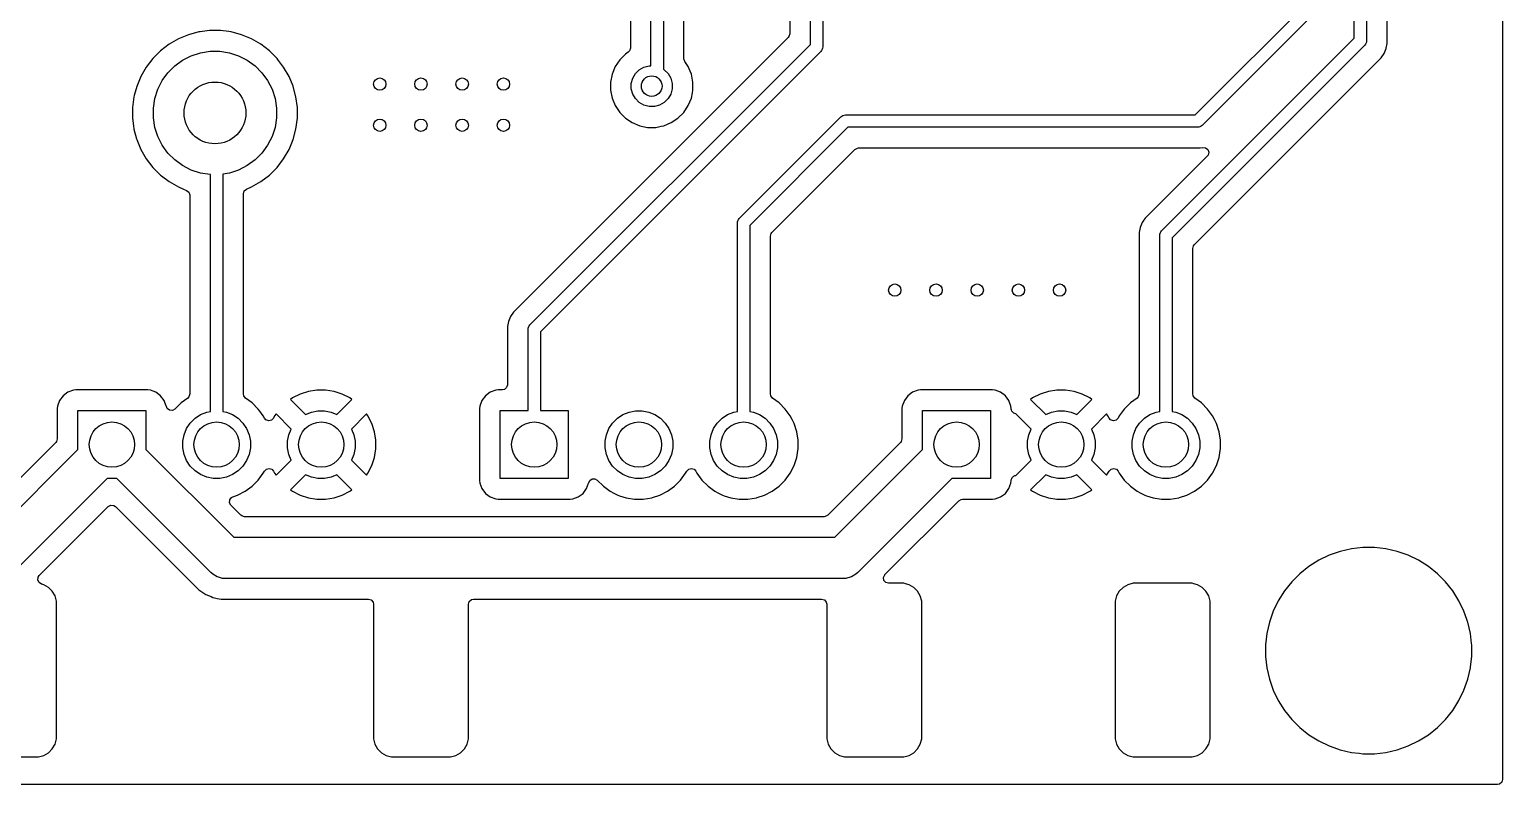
# Model space of a CAD drawing. Extents: x 103 to 241, y -131 to -73.
# Drawn here: x 205.5 to 241.25, y -131.5 to -113.17 of the extents above; entities that cross this region are included whole.
import ezdxf

# ---------------------------------------------------------------- set-up
doc = ezdxf.new("R2010")
doc.units = 0
doc.layers.add('BLACK', color=7, linetype='CONTINUOUS')

msp = doc.modelspace()

# ---------------------------------------------------------------- linework, layer by layer
at = {"layer": 'BLACK', "linetype": 'CONTINUOUS'}
for p, q in [((241.2495, -73.1245), (241.2495, -131.3755)), ((237.65, -113.387868), (237.65, -87.112132)), ((237.95, -87.05), (237.95, -113.45)), ((238.4505, -113.514069), (238.4505, -86.985931)), ((223.9495, -108.235928), (223.9495, -113.279191)), ((224.45, -113.537868), (224.45, -108.3)), ((224.75, -108.362132), (224.75, -113.6)), ((220.5825, -114.054278), (220.5825, -112.064408)), ((220.8825, -112.064408), (220.8825, -114.14069)), ((221.383, -113.883375), (221.383, -112.48057)), ((233.787868, -115.25), (236.6, -112.437868)), ((236.856066, -112.606066), (233.956066, -115.506066)), ((220.082, -112.6745), (220.082, -113.626545)), ((209.355571, -113.301605), (209.113309, -113.401953)), ((209.355581, -113.301602), (209.355571, -113.301605)), ((209.608884, -113.23373), (209.355581, -113.301602)), ((209.637772, -113.229926), (209.608884, -113.23373)), ((209.868872, -113.1995), (209.637772, -113.229926)), ((209.86888, -113.1995), (209.868872, -113.1995)), ((210.13112, -113.1995), (209.86888, -113.1995)), ((210.131127, -113.1995), (210.13112, -113.1995)), ((210.333339, -113.226123), (210.131127, -113.1995)), ((210.391116, -113.23373), (210.333339, -113.226123)), ((210.644419, -113.301602), (210.391116, -113.23373)), ((210.644421, -113.301603), (210.644419, -113.301602)), ((210.644428, -113.301605), (210.644421, -113.301603)), ((210.88669, -113.401953), (210.644428, -113.301605)), ((223.9495, -113.279191), (223.929815, -113.34623)), ((208.886196, -113.533075), (208.678148, -113.692718)), ((209.113299, -113.401958), (208.886196, -113.533075)), ((209.113309, -113.401953), (209.113299, -113.401958)), ((210.8867, -113.401958), (210.88669, -113.401953)), ((211.113803, -113.533075), (210.8867, -113.401958)), ((211.321851, -113.692718), (211.113803, -113.533075)), ((223.913181, -113.366872), (217.244727, -120.035325)), ((217.643934, -120.343934), (224.45, -113.537868)), ((220.082, -113.626545), (220.062315, -113.693584)), ((223.929815, -113.34623), (223.913181, -113.366872)), ((224.724721, -113.683335), (224.706066, -113.706066)), ((224.73784, -113.651661), (224.724721, -113.683335)), ((224.747118, -113.629264), (224.73784, -113.651661)), ((224.75, -113.6), (224.747118, -113.629264)), ((232.973934, -118.063934), (237.65, -113.387868)), ((237.906066, -113.556066), (233.23, -118.232132)), ((237.924721, -113.533335), (237.906066, -113.556066)), ((237.947118, -113.479263), (237.924721, -113.533335)), ((237.95, -113.45), (237.947118, -113.479263)), ((238.376465, -113.758127), (238.425501, -113.639744)), ((238.425501, -113.639744), (238.425502, -113.639739)), ((238.425502, -113.639739), (238.428334, -113.625502)), ((238.428334, -113.625501), (238.4505, -113.514069)), ((238.428334, -113.625502), (238.428334, -113.625501)), ((208.492718, -113.878148), (208.333075, -114.086196)), ((208.678148, -113.692718), (208.492718, -113.878148)), ((209.025828, -114.059391), (209.216252, -113.92104)), ((209.216252, -113.92104), (209.425975, -113.814181)), ((209.425975, -113.814181), (209.649832, -113.741445)), ((209.649832, -113.741445), (209.882311, -113.704624)), ((209.882311, -113.704624), (210.117689, -113.704624)), ((210.117689, -113.704624), (210.350168, -113.741445)), ((210.350168, -113.741445), (210.574025, -113.814181)), ((210.574025, -113.814181), (210.783748, -113.92104)), ((210.783748, -113.92104), (210.974172, -114.059391)), ((211.32186, -113.692726), (211.321851, -113.692718)), ((211.507274, -113.87814), (211.32186, -113.692726)), ((211.507281, -113.878148), (211.507274, -113.87814)), ((211.507282, -113.878149), (211.507281, -113.878148)), ((211.544424, -113.926554), (211.507282, -113.878149)), ((211.666924, -114.086196), (211.544424, -113.926554)), ((224.706066, -113.706066), (217.9, -120.512132)), ((219.82286, -113.912218), (219.713371, -114.076079)), ((219.822863, -113.912214), (219.82286, -113.912218)), ((219.962214, -113.772863), (219.822863, -113.912214)), ((219.962218, -113.77286), (219.962214, -113.772863)), ((220.026891, -113.729647), (219.962218, -113.77286)), ((220.062315, -113.693584), (220.026891, -113.729647)), ((221.38302, -113.885588), (221.383, -113.883375)), ((221.403897, -113.952264), (221.38302, -113.885588)), ((221.486632, -114.076086), (221.403897, -113.952264)), ((233.766819, -118.403127), (238.305273, -113.864673)), ((238.305273, -113.864673), (238.305277, -113.864669)), ((238.305277, -113.864669), (238.376465, -113.758127)), ((208.201953, -114.313309), (208.101605, -114.555571)), ((208.201958, -114.313299), (208.201953, -114.313309)), ((208.333075, -114.086196), (208.201958, -114.313299)), ((208.72104, -114.416252), (208.859391, -114.225828)), ((208.859391, -114.225828), (209.025828, -114.059391)), ((210.974172, -114.059391), (211.140609, -114.225828)), ((211.140609, -114.225828), (211.27896, -114.416252)), ((211.798041, -114.313299), (211.666924, -114.086196)), ((211.798046, -114.313309), (211.798041, -114.313299)), ((211.896915, -114.552), (211.798046, -114.313309)), ((219.637947, -114.25817), (219.5995, -114.451456)), ((219.63795, -114.25816), (219.637947, -114.25817)), ((219.713364, -114.076092), (219.63795, -114.25816)), ((219.713371, -114.076079), (219.713364, -114.076092)), ((220.104278, -114.484737), (220.13806, -114.358658)), ((220.13806, -114.358658), (220.203323, -114.245619)), ((220.203323, -114.245619), (220.295619, -114.153323)), ((220.295619, -114.153323), (220.408658, -114.08806)), ((220.408658, -114.08806), (220.534737, -114.054278)), ((220.534737, -114.054278), (220.5825, -114.054278)), ((220.8825, -114.14069), (220.904381, -114.153323)), ((220.904381, -114.153323), (220.996677, -114.245619)), ((220.996677, -114.245619), (221.06194, -114.358658)), ((221.06194, -114.358658), (221.095722, -114.484737)), ((221.486634, -114.076092), (221.486632, -114.076086)), ((221.486635, -114.076093), (221.486634, -114.076092)), ((221.533355, -114.188886), (221.486635, -114.076093)), ((221.562051, -114.258165), (221.533355, -114.188886)), ((221.562051, -114.258169), (221.562051, -114.258165)), ((221.562052, -114.25817), (221.562051, -114.258169)), ((221.6005, -114.451456), (221.562052, -114.25817)), ((208.101602, -114.555581), (208.041601, -114.779511)), ((208.101605, -114.555571), (208.101602, -114.555581)), ((208.541445, -114.849832), (208.614181, -114.625975)), ((208.614181, -114.625975), (208.72104, -114.416252)), ((211.27896, -114.416252), (211.385819, -114.625975)), ((211.385819, -114.625975), (211.458555, -114.849832)), ((211.898398, -114.555581), (211.896915, -114.552)), ((211.96627, -114.808884), (211.898398, -114.555581)), ((219.5995, -114.648543), (219.599499, -114.648543)), ((219.599499, -114.648543), (219.637947, -114.841829)), ((219.5995, -114.451456), (219.5995, -114.451459)), ((219.5995, -114.451459), (219.5995, -114.648541)), ((219.5995, -114.648541), (219.5995, -114.648543)), ((220.104278, -114.615263), (220.104278, -114.484737)), ((220.13806, -114.741342), (220.104278, -114.615263)), ((220.203323, -114.854381), (220.13806, -114.741342)), ((221.06194, -114.741342), (220.996677, -114.854381)), ((221.095722, -114.615263), (221.06194, -114.741342)), ((221.095722, -114.484737), (221.095722, -114.615263)), ((221.562051, -114.841835), (221.588053, -114.711116)), ((221.588053, -114.711116), (221.6005, -114.648543)), ((221.6005, -114.648543), (221.6005, -114.451456)), ((208.03373, -114.808885), (207.9995, -115.068872)), ((207.9995, -115.068872), (207.9995, -115.331127)), ((208.041601, -114.779511), (208.03373, -114.808885)), ((208.504624, -115.082311), (208.541445, -114.849832)), ((208.504624, -115.317689), (208.504624, -115.082311)), ((211.458555, -114.849832), (211.495376, -115.082311)), ((211.495376, -115.082311), (211.495376, -115.317689)), ((212.0005, -115.06888), (211.96627, -114.808884)), ((212.0005, -115.33112), (212.0005, -115.06888)), ((219.637947, -114.841829), (219.63795, -114.841839)), ((219.63795, -114.841839), (219.713364, -115.023907)), ((219.713364, -115.023907), (219.713371, -115.02392)), ((219.713371, -115.02392), (219.82286, -115.187781)), ((220.295619, -114.946677), (220.203323, -114.854381)), ((220.408658, -115.01194), (220.295619, -114.946677)), ((220.534737, -115.045722), (220.408658, -115.01194)), ((220.665263, -115.045722), (220.534737, -115.045722)), ((220.791342, -115.01194), (220.665263, -115.045722)), ((220.904381, -114.946677), (220.791342, -115.01194)), ((220.996677, -114.854381), (220.904381, -114.946677)), ((221.377139, -115.187782), (221.486632, -115.023914)), ((221.486632, -115.023914), (221.562051, -114.841835)), ((207.9995, -115.331127), (208.02332, -115.512049)), ((208.541445, -115.550168), (208.504624, -115.317689)), ((211.495376, -115.317689), (211.458555, -115.550168)), ((211.96627, -115.591116), (212.0005, -115.33112)), ((219.82286, -115.187781), (219.822863, -115.187785)), ((219.822863, -115.187785), (219.962214, -115.327136)), ((219.962214, -115.327136), (219.962218, -115.327139)), ((219.962218, -115.327139), (220.126079, -115.436628)), ((220.126079, -115.436628), (220.126092, -115.436635)), ((220.126092, -115.436635), (220.30816, -115.512049)), ((220.891835, -115.512051), (221.073914, -115.436632)), ((221.073914, -115.436632), (221.237782, -115.327139)), ((221.237782, -115.327139), (221.377139, -115.187782)), ((222.723934, -117.763934), (225.193934, -115.293934)), ((225.193934, -115.293934), (225.216664, -115.275279)), ((225.216664, -115.275279), (225.239061, -115.266002)), ((225.239061, -115.266002), (225.270736, -115.252882)), ((225.270736, -115.252882), (225.3, -115.25)), ((225.3, -115.25), (233.787868, -115.25)), ((208.02332, -115.512049), (208.03373, -115.591116)), ((208.03373, -115.591116), (208.097008, -115.827274)), ((208.097008, -115.827274), (208.101602, -115.844418)), ((208.614181, -115.774025), (208.541445, -115.550168)), ((208.72104, -115.983748), (208.614181, -115.774025)), ((211.385819, -115.774025), (211.27896, -115.983748)), ((211.458555, -115.550168), (211.385819, -115.774025)), ((211.898398, -115.844419), (211.96627, -115.591116)), ((220.30816, -115.512049), (220.308165, -115.512051)), ((220.308165, -115.512051), (220.308169, -115.512051)), ((220.308169, -115.512051), (220.30817, -115.512052)), ((220.30817, -115.512052), (220.501456, -115.5505)), ((220.501456, -115.5505), (220.501459, -115.5505)), ((220.501459, -115.5505), (220.698543, -115.5505)), ((220.698543, -115.5505), (220.828582, -115.524632)), ((220.828582, -115.524632), (220.891835, -115.512051)), ((225.362132, -115.55), (222.98, -117.932132)), ((233.85, -115.55), (225.362132, -115.55)), ((233.879264, -115.547118), (233.85, -115.55)), ((233.901661, -115.53784), (233.879264, -115.547118)), ((233.933335, -115.524721), (233.901661, -115.53784)), ((233.956066, -115.506066), (233.933335, -115.524721)), ((208.101602, -115.844418), (208.101605, -115.844428)), ((208.101605, -115.844428), (208.201953, -116.08669)), ((208.201953, -116.08669), (208.201958, -116.0867)), ((208.201958, -116.0867), (208.333075, -116.313803)), ((208.859391, -116.174172), (208.72104, -115.983748)), ((209.025828, -116.340609), (208.859391, -116.174172)), ((211.140609, -116.174172), (210.974172, -116.340609)), ((211.27896, -115.983748), (211.140609, -116.174172)), ((211.666924, -116.313803), (211.798043, -116.086697)), ((211.798043, -116.086697), (211.898398, -115.844419)), ((223.516819, -118.103127), (225.533127, -116.086819)), ((225.533127, -116.086819), (225.59445, -116.053334)), ((225.59445, -116.053334), (225.620808, -116.0505)), ((225.620808, -116.0505), (233.914069, -116.0505)), ((233.914069, -116.0505), (233.969386, -116.039496)), ((233.969386, -116.039496), (234.038976, -116.045722)), ((234.038976, -116.045722), (234.094154, -116.088584)), ((234.094154, -116.088584), (234.1174, -116.154474)), ((234.1174, -116.154474), (234.101333, -116.222471)), ((208.333075, -116.313803), (208.492718, -116.521851)), ((208.492718, -116.521851), (208.492726, -116.52186)), ((208.492726, -116.52186), (208.67814, -116.707274)), ((209.216252, -116.47896), (209.025828, -116.340609)), ((209.425975, -116.585819), (209.216252, -116.47896)), ((210.783748, -116.47896), (210.574025, -116.585819)), ((210.974172, -116.340609), (210.783748, -116.47896)), ((211.32186, -116.707274), (211.507274, -116.52186)), ((211.507274, -116.52186), (211.507277, -116.521855)), ((211.507277, -116.521855), (211.507282, -116.521851)), ((211.507282, -116.521851), (211.666924, -116.313803)), ((234.081259, -116.248794), (232.574724, -117.755329)), ((234.101333, -116.222471), (234.081259, -116.248794)), ((208.67814, -116.707274), (208.678148, -116.707281)), ((208.678148, -116.707281), (208.678149, -116.707282)), ((208.678149, -116.707282), (208.705489, -116.728261)), ((208.705489, -116.728261), (208.886196, -116.866924)), ((208.886196, -116.866924), (209.113299, -116.998041)), ((209.649832, -116.658555), (209.425975, -116.585819)), ((209.882311, -116.695376), (209.649832, -116.658555)), ((209.89, -116.695376), (209.882311, -116.695376)), ((209.89, -122.442724), (209.89, -116.695376)), ((210.350168, -116.658555), (210.19, -116.683923)), ((210.19, -116.683923), (210.19, -122.442724)), ((210.574025, -116.585819), (210.350168, -116.658555)), ((210.886697, -116.998043), (211.113803, -116.866924)), ((211.113803, -116.866924), (211.321851, -116.707282)), ((211.321851, -116.707282), (211.321855, -116.707277)), ((211.321855, -116.707277), (211.32186, -116.707274)), ((209.113299, -116.998041), (209.1133, -116.998041)), ((209.1133, -116.998041), (209.113303, -116.998043)), ((209.113303, -116.998043), (209.237217, -117.04937)), ((209.237217, -117.04937), (209.312953, -117.080741)), ((209.312953, -117.080741), (209.367356, -117.124582)), ((209.367356, -117.124582), (209.389421, -117.190876)), ((209.389421, -117.190876), (209.3895, -117.195302)), ((209.3895, -117.195302), (209.3895, -122.021025)), ((210.6905, -117.162164), (210.710185, -117.095125)), ((210.6905, -122.021025), (210.6905, -117.162164)), ((210.710185, -117.095125), (210.762989, -117.04937)), ((210.762989, -117.04937), (210.767048, -117.047603)), ((210.767048, -117.047603), (210.886685, -116.998048)), ((210.886685, -116.998047), (210.886697, -116.998043)), ((210.886685, -116.998048), (210.886685, -116.998047)), ((222.68, -117.87), (222.682882, -117.840736)), ((222.68, -122.442724), (222.68, -117.87)), ((222.682882, -117.840736), (222.699421, -117.800808)), ((222.699421, -117.800808), (222.705279, -117.786665)), ((222.705279, -117.786665), (222.723934, -117.763934)), ((222.98, -117.932132), (222.98, -122.442724)), ((232.503534, -117.861873), (232.454499, -117.980255)), ((232.544337, -117.800808), (232.503534, -117.861873)), ((232.555084, -117.784724), (232.544337, -117.800808)), ((232.574723, -117.755331), (232.555084, -117.784724)), ((232.574724, -117.755329), (232.574723, -117.755331)), ((223.4805, -118.190808), (223.500185, -118.123769)), ((223.4805, -122.021025), (223.4805, -118.190808)), ((223.500185, -118.123769), (223.516819, -118.103127)), ((232.454497, -117.980261), (232.4295, -118.105928)), ((232.4295, -118.105928), (232.4295, -122.021025)), ((232.454499, -117.980255), (232.454497, -117.980261)), ((232.93, -118.17), (232.932882, -118.140736)), ((232.93, -122.442724), (232.93, -118.17)), ((232.932882, -118.140736), (232.948379, -118.103323)), ((232.948379, -118.103323), (232.955279, -118.086665)), ((232.955279, -118.086665), (232.973934, -118.063934)), ((233.23, -118.232132), (233.23, -122.442724)), ((233.7305, -118.490808), (233.750185, -118.423769)), ((233.7305, -122.021025), (233.7305, -118.490808)), ((233.750185, -118.423769), (233.766819, -118.403127)), ((217.190401, -120.116631), (217.173534, -120.141874)), ((217.244724, -120.035328), (217.1904, -120.11663)), ((217.1904, -120.11663), (217.190401, -120.116631)), ((217.244727, -120.035325), (217.244724, -120.035328)), ((217.124497, -120.260261), (217.0995, -120.385928)), ((217.0995, -120.385928), (217.0995, -121.8005)), ((217.124499, -120.260255), (217.124497, -120.260261)), ((217.173534, -120.141874), (217.124499, -120.260255)), ((217.6, -120.45), (217.602882, -120.420736)), ((217.6, -122.425), (217.6, -120.45)), ((217.602882, -120.420736), (217.6173, -120.385928)), ((217.6173, -120.385928), (217.625279, -120.366665)), ((217.625279, -120.366665), (217.643934, -120.343934)), ((217.9, -120.512132), (217.9, -122.425)), ((217.079815, -121.867539), (217.027011, -121.913294)), ((217.0995, -121.8005), (217.079815, -121.867539)), ((206.231202, -122.182671), (206.180908, -122.317517)), ((206.231206, -122.182664), (206.231202, -122.182671)), ((206.317452, -122.067455), (206.231206, -122.182664)), ((206.317455, -122.067452), (206.317452, -122.067455)), ((206.432664, -121.981206), (206.317455, -122.067452)), ((206.432671, -121.981202), (206.432664, -121.981206)), ((206.567516, -121.930908), (206.432671, -121.981202)), ((206.627123, -121.924501), (206.567516, -121.930908)), ((206.627129, -121.9245), (206.627123, -121.924501)), ((208.372864, -121.9245), (206.627129, -121.9245)), ((208.372873, -121.9245), (208.372864, -121.9245)), ((208.372881, -121.9245), (208.372873, -121.9245)), ((208.372883, -121.924501), (208.372881, -121.9245)), ((208.432483, -121.930908), (208.372883, -121.924501)), ((208.567328, -121.981202), (208.432482, -121.930908)), ((208.432482, -121.930908), (208.432483, -121.930908)), ((208.567335, -121.981206), (208.567328, -121.981202)), ((208.682544, -122.067452), (208.567335, -121.981206)), ((208.682547, -122.067455), (208.682544, -122.067452)), ((208.768793, -122.182664), (208.682547, -122.067455)), ((208.768797, -122.182671), (208.768793, -122.182664)), ((208.819092, -122.31752), (208.768797, -122.182671)), ((209.176496, -122.238964), (209.029426, -122.386034)), ((209.338386, -122.121343), (209.176496, -122.238964)), ((209.369815, -122.088064), (209.338386, -122.121343)), ((209.3895, -122.021025), (209.369815, -122.088064)), ((210.698949, -122.066012), (210.6905, -122.021025)), ((210.741614, -122.121343), (210.698949, -122.066012)), ((210.903505, -122.238965), (210.741614, -122.121343)), ((211.051035, -122.386495), (210.903505, -122.238965)), ((211.885552, -122.116757), (211.83618, -122.152627)), ((211.83618, -122.152627), (212.201613, -122.518059)), ((212.071372, -122.022075), (211.885552, -122.116757)), ((212.269727, -121.957626), (212.071372, -122.022075)), ((212.475721, -121.925), (212.269727, -121.957626)), ((212.684279, -121.925), (212.475721, -121.925)), ((212.890272, -121.957626), (212.684279, -121.925)), ((213.088627, -122.022075), (212.890272, -121.957626)), ((212.958386, -122.518059), (213.323819, -122.152627)), ((213.274451, -122.116759), (213.088627, -122.022075)), ((213.323819, -122.152627), (213.274451, -122.116759)), ((216.481202, -122.182671), (216.430908, -122.317517)), ((216.481206, -122.182664), (216.481202, -122.182671)), ((216.567452, -122.067455), (216.481206, -122.182664)), ((216.567455, -122.067452), (216.567452, -122.067455)), ((216.682664, -121.981206), (216.567455, -122.067452)), ((216.682671, -121.981202), (216.682664, -121.981206)), ((216.817516, -121.930908), (216.682671, -121.981202)), ((216.877123, -121.924501), (216.817516, -121.930908)), ((216.87713, -121.9245), (216.877123, -121.924501)), ((216.975501, -121.9245), (216.87713, -121.9245)), ((217.027011, -121.913294), (216.975501, -121.9245)), ((223.488949, -122.066012), (223.4805, -122.021025)), ((223.531614, -122.121343), (223.488949, -122.066012)), ((223.693505, -122.238965), (223.531614, -122.121343)), ((223.841035, -122.386495), (223.693505, -122.238965)), ((226.731202, -122.182671), (226.680908, -122.317517)), ((226.731206, -122.182664), (226.731202, -122.182671)), ((226.817452, -122.067455), (226.731206, -122.182664)), ((226.817455, -122.067452), (226.817452, -122.067455)), ((226.932664, -121.981206), (226.817455, -122.067452)), ((226.932671, -121.981202), (226.932664, -121.981206)), ((227.067516, -121.930908), (226.932671, -121.981202)), ((227.127123, -121.924501), (227.067516, -121.930908)), ((227.127129, -121.9245), (227.127123, -121.924501)), ((228.872864, -121.9245), (227.127129, -121.9245)), ((228.872873, -121.9245), (228.872864, -121.9245)), ((228.872881, -121.9245), (228.872873, -121.9245)), ((228.872883, -121.924501), (228.872881, -121.9245)), ((228.932483, -121.930908), (228.872883, -121.924501)), ((229.067328, -121.981202), (228.932482, -121.930908)), ((228.932482, -121.930908), (228.932483, -121.930908)), ((229.067335, -121.981206), (229.067328, -121.981202)), ((229.182544, -122.067452), (229.067335, -121.981206)), ((229.182547, -122.067455), (229.182544, -122.067452)), ((229.268793, -122.182664), (229.182547, -122.067455)), ((229.268795, -122.182668), (229.268793, -122.182664)), ((229.268796, -122.182669), (229.268795, -122.182668)), ((229.319091, -122.317517), (229.268796, -122.182669)), ((229.845552, -122.116757), (229.79618, -122.152627)), ((229.79618, -122.152627), (230.161613, -122.518059)), ((230.031372, -122.022075), (229.845552, -122.116757)), ((230.229727, -121.957626), (230.031372, -122.022075)), ((230.435721, -121.925), (230.229727, -121.957626)), ((230.644279, -121.925), (230.435721, -121.925)), ((230.850272, -121.957626), (230.644279, -121.925)), ((231.048627, -122.022075), (230.850272, -121.957626)), ((230.918386, -122.518059), (231.283819, -122.152627)), ((231.234451, -122.116759), (231.048627, -122.022075)), ((231.283819, -122.152627), (231.234451, -122.116759)), ((232.216493, -122.238966), (232.068966, -122.386493)), ((232.378386, -122.121343), (232.216493, -122.238966)), ((232.409815, -122.088064), (232.378386, -122.121343)), ((232.4295, -122.021025), (232.409815, -122.088064)), ((233.738949, -122.066012), (233.7305, -122.021025)), ((233.781614, -122.121343), (233.738949, -122.066012)), ((233.943505, -122.238965), (233.781614, -122.121343)), ((234.091035, -122.386495), (233.943505, -122.238965)), ((206.174501, -122.377116), (206.1745, -122.377135)), ((206.1745, -122.377135), (206.1745, -123.109216)), ((206.180908, -122.317517), (206.174501, -122.377116)), ((206.675, -123.367893), (206.675, -122.425)), ((206.675, -122.425), (208.325, -122.425)), ((208.325, -122.425), (208.325, -123.367893)), ((208.820876, -122.325068), (208.819092, -122.31752)), ((208.823515, -122.324444), (208.820876, -122.325068)), ((208.842478, -122.372662), (208.823515, -122.324444)), ((208.898411, -122.414534), (208.842478, -122.372662)), ((208.968103, -122.419518), (208.898411, -122.414534)), ((209.029426, -122.386034), (208.968103, -122.419518)), ((209.402266, -122.726626), (209.516626, -122.612266)), ((209.516626, -122.612266), (209.651098, -122.522415)), ((209.651098, -122.522415), (209.800515, -122.460524)), ((209.800515, -122.460524), (209.89, -122.442724)), ((210.19, -122.442724), (210.279485, -122.460524)), ((210.279485, -122.460524), (210.428902, -122.522415)), ((210.428902, -122.522415), (210.563374, -122.612266)), ((210.563374, -122.612266), (210.677734, -122.726626)), ((211.087334, -122.436456), (211.051035, -122.386495)), ((211.173671, -122.555287), (211.087334, -122.436456)), ((211.199796, -122.606561), (211.173671, -122.555287)), ((211.238834, -122.651615), (211.199796, -122.606561)), ((211.420765, -122.606563), (211.37279, -122.657358)), ((211.446755, -122.555555), (211.420765, -122.606563)), ((211.482627, -122.50618), (211.446755, -122.555555)), ((211.848059, -122.871612), (211.482627, -122.50618)), ((212.201613, -122.518059), (212.340515, -122.460524)), ((212.340515, -122.460524), (212.499136, -122.428973)), ((212.499136, -122.428973), (212.660864, -122.428973)), ((212.660864, -122.428973), (212.819485, -122.460524)), ((212.819485, -122.460524), (212.958386, -122.518059)), ((213.677371, -122.506179), (213.311939, -122.87161)), ((213.677372, -122.50618), (213.677371, -122.506179)), ((213.713236, -122.555543), (213.677372, -122.50618)), ((213.713244, -122.555556), (213.713236, -122.555543)), ((213.807924, -122.741372), (213.713244, -122.555556)), ((216.424501, -122.377116), (216.4245, -122.377135)), ((216.4245, -122.377135), (216.4245, -124.12287)), ((216.430908, -122.317517), (216.424501, -122.377116)), ((216.925, -124.075), (216.925, -122.425)), ((216.925, -122.425), (217.6, -122.425)), ((217.9, -122.425), (218.575, -122.425)), ((218.575, -122.425), (218.575, -124.075)), ((219.652266, -122.726626), (219.766626, -122.612266)), ((219.766626, -122.612266), (219.901098, -122.522415)), ((219.901098, -122.522415), (220.050515, -122.460524)), ((220.050515, -122.460524), (220.209136, -122.428973)), ((220.209136, -122.428973), (220.370864, -122.428973)), ((220.370864, -122.428973), (220.529485, -122.460524)), ((220.529485, -122.460524), (220.678902, -122.522415)), ((220.678902, -122.522415), (220.813374, -122.612266)), ((220.813374, -122.612266), (220.927734, -122.726626)), ((222.192266, -122.726626), (222.306626, -122.612266)), ((222.306626, -122.612266), (222.441098, -122.522415)), ((222.441098, -122.522415), (222.590515, -122.460524)), ((222.590515, -122.460524), (222.68, -122.442724)), ((222.98, -122.442724), (223.069485, -122.460524)), ((223.069485, -122.460524), (223.218902, -122.522415)), ((223.218902, -122.522415), (223.353374, -122.612266)), ((223.353374, -122.612266), (223.467734, -122.726626)), ((223.96367, -122.555286), (223.841035, -122.386495)), ((224.008421, -122.643116), (223.96367, -122.555286)), ((226.674501, -122.377116), (226.6745, -122.377135)), ((226.6745, -122.377135), (226.6745, -123.109216)), ((226.680908, -122.317517), (226.674501, -122.377116)), ((227.175, -123.367893), (227.175, -122.425)), ((227.175, -122.425), (228.825, -122.425)), ((228.825, -122.425), (228.825, -124.075)), ((229.325499, -122.377128), (229.319091, -122.317517)), ((229.325499, -122.395402), (229.325499, -122.377128)), ((229.328687, -122.40919), (229.325499, -122.395402)), ((229.341093, -122.441456), (229.328687, -122.40919)), ((229.390849, -122.490508), (229.341093, -122.441456)), ((229.436557, -122.50011), (229.390849, -122.490508)), ((229.808059, -122.871612), (229.436557, -122.50011)), ((230.161613, -122.518059), (230.300515, -122.460524)), ((230.300515, -122.460524), (230.459136, -122.428973)), ((230.459136, -122.428973), (230.620864, -122.428973)), ((230.620864, -122.428973), (230.779485, -122.460524)), ((230.779485, -122.460524), (230.918386, -122.518059)), ((231.637371, -122.506179), (231.271939, -122.87161)), ((231.637372, -122.50618), (231.637371, -122.506179)), ((231.673236, -122.555543), (231.637372, -122.50618)), ((231.673247, -122.555561), (231.673236, -122.555543)), ((231.699233, -122.606561), (231.673247, -122.555561)), ((231.738272, -122.651615), (231.699233, -122.606561)), ((231.920202, -122.606563), (231.872227, -122.657358)), ((231.946328, -122.555288), (231.920202, -122.606563)), ((232.068966, -122.386493), (231.946328, -122.555288)), ((232.442266, -122.726626), (232.556626, -122.612266)), ((232.556626, -122.612266), (232.691098, -122.522415)), ((232.691098, -122.522415), (232.840515, -122.460524)), ((232.840515, -122.460524), (232.93, -122.442724)), ((233.23, -122.442724), (233.319485, -122.460524)), ((233.319485, -122.460524), (233.468902, -122.522415)), ((233.468902, -122.522415), (233.603374, -122.612266)), ((233.603374, -122.612266), (233.717734, -122.726626)), ((234.21367, -122.555286), (234.091035, -122.386495)), ((234.258421, -122.643116), (234.21367, -122.555286)), ((209.250524, -123.010515), (209.312415, -122.861098)), ((209.312415, -122.861098), (209.402266, -122.726626)), ((210.677734, -122.726626), (210.767585, -122.861098)), ((210.767585, -122.861098), (210.829476, -123.010515)), ((211.304969, -122.674153), (211.238834, -122.651615)), ((211.37279, -122.657358), (211.304969, -122.674153)), ((211.790524, -123.010515), (211.848059, -122.871612)), ((213.311939, -122.87161), (213.369476, -123.010515)), ((213.872373, -122.939727), (213.807924, -122.741372)), ((213.905, -123.14572), (213.872373, -122.939727)), ((219.500524, -123.010515), (219.562415, -122.861098)), ((219.562415, -122.861098), (219.652266, -122.726626)), ((220.927734, -122.726626), (221.017585, -122.861098)), ((221.017585, -122.861098), (221.079476, -123.010515)), ((222.040524, -123.010515), (222.102415, -122.861098)), ((222.102415, -122.861098), (222.192266, -122.726626)), ((223.467734, -122.726626), (223.557585, -122.861098)), ((223.557585, -122.861098), (223.619476, -123.010515)), ((224.058387, -122.741179), (224.008421, -122.643116)), ((224.122862, -122.93961), (224.058387, -122.741179)), ((224.1555, -123.145675), (224.122862, -122.93961)), ((229.750524, -123.010515), (229.808059, -122.871612)), ((231.271939, -122.87161), (231.329476, -123.010515)), ((231.804406, -122.674153), (231.738272, -122.651615)), ((231.872227, -122.657358), (231.804406, -122.674153)), ((232.290524, -123.010515), (232.352415, -122.861098)), ((232.352415, -122.861098), (232.442266, -122.726626)), ((233.717734, -122.726626), (233.807585, -122.861098)), ((233.807585, -122.861098), (233.869476, -123.010515)), ((234.308387, -122.741179), (234.258421, -122.643116)), ((234.372862, -122.93961), (234.308387, -122.741179)), ((234.4055, -123.145675), (234.372862, -122.93961)), ((206.138181, -123.196897), (205.649969, -123.68511)), ((206.154815, -123.176255), (206.138181, -123.196897)), ((206.1745, -123.109216), (206.154815, -123.176255)), ((209.218973, -123.169136), (209.250524, -123.010515)), ((209.218973, -123.330864), (209.218973, -123.169136)), ((209.250524, -123.489485), (209.218973, -123.330864)), ((210.829476, -123.010515), (210.861027, -123.169136)), ((210.861027, -123.330864), (210.829476, -123.489485)), ((210.861027, -123.169136), (210.861027, -123.330864)), ((211.758973, -123.169136), (211.790524, -123.010515)), ((211.758973, -123.330864), (211.758973, -123.169136)), ((211.790524, -123.489485), (211.758973, -123.330864)), ((213.369476, -123.010515), (213.401027, -123.169136)), ((213.401027, -123.330864), (213.369476, -123.489485)), ((213.401027, -123.169136), (213.401027, -123.330864)), ((213.905, -123.354279), (213.905, -123.14572)), ((219.468973, -123.169136), (219.500524, -123.010515)), ((219.468973, -123.330864), (219.468973, -123.169136)), ((219.500524, -123.489485), (219.468973, -123.330864)), ((221.079476, -123.010515), (221.111027, -123.169136)), ((221.111027, -123.330864), (221.079476, -123.489485)), ((221.111027, -123.169136), (221.111027, -123.330864)), ((222.008973, -123.169136), (222.040524, -123.010515)), ((222.008973, -123.330864), (222.008973, -123.169136)), ((222.040524, -123.489485), (222.008973, -123.330864)), ((223.619476, -123.010515), (223.651027, -123.169136)), ((223.651027, -123.330864), (223.619476, -123.489485)), ((223.651027, -123.169136), (223.651027, -123.330864)), ((224.1555, -123.354324), (224.1555, -123.145675)), ((226.638181, -123.196897), (226.149969, -123.68511)), ((226.654815, -123.176255), (226.638181, -123.196897)), ((226.6745, -123.109216), (226.654815, -123.176255)), ((229.718973, -123.169136), (229.750524, -123.010515)), ((229.718973, -123.330864), (229.718973, -123.169136)), ((229.750524, -123.489485), (229.718973, -123.330864)), ((231.329476, -123.010515), (231.361027, -123.169136)), ((231.361027, -123.330864), (231.329476, -123.489485)), ((231.361027, -123.169136), (231.361027, -123.330864)), ((232.258973, -123.169136), (232.290524, -123.010515)), ((232.258973, -123.330864), (232.258973, -123.169136)), ((232.290524, -123.489485), (232.258973, -123.330864)), ((233.869476, -123.010515), (233.901027, -123.169136)), ((233.901027, -123.330864), (233.869476, -123.489485)), ((233.901027, -123.169136), (233.901027, -123.330864)), ((234.4055, -123.354324), (234.4055, -123.145675)), ((204.542894, -125.5), (206.675, -123.367893)), ((205.649969, -123.68511), (204.797218, -124.537862)), ((208.325, -123.367893), (210.457107, -125.5)), ((209.312415, -123.638902), (209.250524, -123.489485)), ((209.402266, -123.773374), (209.312415, -123.638902)), ((210.767585, -123.638902), (210.677734, -123.773374)), ((210.829476, -123.489485), (210.767585, -123.638902)), ((211.482627, -123.993819), (211.848059, -123.628386)), ((211.848059, -123.628386), (211.790524, -123.489485)), ((213.369476, -123.489485), (213.31194, -123.628387)), ((213.31194, -123.628387), (213.677371, -123.993818)), ((213.807924, -123.758627), (213.872373, -123.560272)), ((213.872373, -123.560272), (213.905, -123.354279)), ((219.562415, -123.638902), (219.500524, -123.489485)), ((219.652266, -123.773374), (219.562415, -123.638902)), ((221.017585, -123.638902), (220.927734, -123.773374)), ((221.079476, -123.489485), (221.017585, -123.638902)), ((222.102415, -123.638902), (222.040524, -123.489485)), ((222.192266, -123.773374), (222.102415, -123.638902)), ((223.557585, -123.638902), (223.467734, -123.773374)), ((223.619476, -123.489485), (223.557585, -123.638902)), ((224.058389, -123.758816), (224.122862, -123.560389)), ((224.122862, -123.560389), (224.149725, -123.390783)), ((224.149725, -123.390783), (224.1555, -123.354324)), ((225.042894, -125.5), (227.175, -123.367893)), ((226.149969, -123.68511), (225.297218, -124.537862)), ((229.438073, -123.998373), (229.808059, -123.628386)), ((229.808059, -123.628386), (229.750524, -123.489485)), ((231.329476, -123.489485), (231.27194, -123.628387)), ((231.27194, -123.628387), (231.637371, -123.993818)), ((232.352415, -123.638902), (232.290524, -123.489485)), ((232.442266, -123.773374), (232.352415, -123.638902)), ((233.807585, -123.638902), (233.717734, -123.773374)), ((233.869476, -123.489485), (233.807585, -123.638902)), ((234.308389, -123.758816), (234.372862, -123.560389)), ((234.372862, -123.560389), (234.399725, -123.390783)), ((234.399725, -123.390783), (234.4055, -123.354324)), ((209.516626, -123.887734), (209.402266, -123.773374)), ((209.651098, -123.977585), (209.516626, -123.887734)), ((209.800515, -124.039476), (209.651098, -123.977585)), ((209.959136, -124.071027), (209.800515, -124.039476)), ((210.279485, -124.039476), (210.120864, -124.071027)), ((210.428902, -123.977585), (210.279485, -124.039476)), ((210.563374, -123.887734), (210.428902, -123.977585)), ((210.677734, -123.773374), (210.563374, -123.887734)), ((211.051035, -124.113505), (211.17367, -123.944714)), ((211.17367, -123.944714), (211.199796, -123.893437)), ((211.199796, -123.893437), (211.247769, -123.842642)), ((211.247769, -123.842642), (211.31559, -123.825846)), ((211.31559, -123.825846), (211.381725, -123.848383)), ((211.381725, -123.848383), (211.420766, -123.893437)), ((211.420766, -123.893437), (211.446759, -123.944451)), ((211.446759, -123.944451), (211.482627, -123.993818)), ((211.482627, -123.993818), (211.482627, -123.993819)), ((212.201611, -123.981939), (211.836179, -124.347371)), ((212.340515, -124.039476), (212.201611, -123.981939)), ((212.499136, -124.071027), (212.340515, -124.039476)), ((212.819485, -124.039476), (212.660864, -124.071027)), ((212.958387, -123.98194), (212.819485, -124.039476)), ((213.323818, -124.347371), (212.958387, -123.98194)), ((213.677371, -123.993818), (213.677372, -123.993818)), ((213.677372, -123.993818), (213.71324, -123.944451)), ((213.71324, -123.944451), (213.807924, -123.758627)), ((219.766626, -123.887734), (219.652266, -123.773374)), ((219.901098, -123.977585), (219.766626, -123.887734)), ((220.050515, -124.039476), (219.901098, -123.977585)), ((220.209136, -124.071027), (220.050515, -124.039476)), ((220.529485, -124.039476), (220.370864, -124.071027)), ((220.678902, -123.977585), (220.529485, -124.039476)), ((220.813374, -123.887734), (220.678902, -123.977585)), ((220.927734, -123.773374), (220.813374, -123.887734)), ((221.301035, -124.113505), (221.42367, -123.944714)), ((221.42367, -123.944714), (221.449515, -123.89399)), ((221.449515, -123.89399), (221.497489, -123.843194)), ((221.497489, -123.843194), (221.56531, -123.826398)), ((221.56531, -123.826398), (221.631445, -123.848935)), ((221.631445, -123.848935), (221.670485, -123.89399)), ((221.670485, -123.89399), (221.696328, -123.944712)), ((221.696328, -123.944712), (221.73884, -124.003224)), ((221.73884, -124.003224), (221.818965, -124.113505)), ((222.306626, -123.887734), (222.192266, -123.773374)), ((222.441098, -123.977585), (222.306626, -123.887734)), ((222.590515, -124.039476), (222.441098, -123.977585)), ((222.749136, -124.071027), (222.590515, -124.039476)), ((223.069485, -124.039476), (222.910864, -124.071027)), ((223.218902, -123.977585), (223.069485, -124.039476)), ((223.353374, -123.887734), (223.218902, -123.977585)), ((223.467734, -123.773374), (223.353374, -123.887734)), ((223.841035, -124.113505), (223.96367, -123.944714)), ((223.96367, -123.944714), (224.058389, -123.758816)), ((229.339163, -124.072201), (229.345175, -124.051718)), ((229.345175, -124.051718), (229.355961, -124.042368)), ((229.355961, -124.042368), (229.362967, -124.029927)), ((229.362967, -124.029927), (229.381839, -124.019938)), ((229.381839, -124.019938), (229.397972, -124.005956)), ((229.397972, -124.005956), (229.413421, -124.003224)), ((229.413421, -124.003224), (229.424721, -123.997244)), ((229.424721, -123.997244), (229.438073, -123.998373)), ((230.161611, -123.981939), (229.796179, -124.347371)), ((230.300515, -124.039476), (230.161611, -123.981939)), ((230.459136, -124.071027), (230.300515, -124.039476)), ((230.779485, -124.039476), (230.620864, -124.071027)), ((230.918387, -123.98194), (230.779485, -124.039476)), ((231.283818, -124.347371), (230.918387, -123.98194)), ((231.637371, -123.993818), (231.637372, -123.993818)), ((231.637372, -123.993818), (231.673242, -123.944449)), ((231.673242, -123.944448), (231.699233, -123.893438)), ((231.673242, -123.944449), (231.673242, -123.944448)), ((231.699233, -123.893438), (231.747206, -123.842642)), ((231.747206, -123.842642), (231.815027, -123.825846)), ((231.815027, -123.825846), (231.881162, -123.848383)), ((231.881162, -123.848383), (231.920203, -123.893437)), ((231.920203, -123.893437), (231.94633, -123.944714)), ((231.94633, -123.944714), (232.068965, -124.113505)), ((232.556626, -123.887734), (232.442266, -123.773374)), ((232.691098, -123.977585), (232.556626, -123.887734)), ((232.840515, -124.039476), (232.691098, -123.977585)), ((232.999136, -124.071027), (232.840515, -124.039476)), ((233.319485, -124.039476), (233.160864, -124.071027)), ((233.468902, -123.977585), (233.319485, -124.039476)), ((233.603374, -123.887734), (233.468902, -123.977585)), ((233.717734, -123.773374), (233.603374, -123.887734)), ((234.091035, -124.113505), (234.21367, -123.944714)), ((234.21367, -123.944714), (234.308389, -123.758816)), ((207.382107, -124.075), (205.103553, -126.353553)), ((207.617894, -124.075), (207.382107, -124.075)), ((209.896446, -126.353553), (207.617894, -124.075)), ((210.120864, -124.071027), (209.959136, -124.071027)), ((210.548816, -124.478389), (210.734714, -124.38367)), ((210.734714, -124.38367), (210.903505, -124.261035)), ((210.903505, -124.261035), (211.051035, -124.113505)), ((211.836179, -124.347371), (211.83618, -124.347372)), ((211.83618, -124.347372), (211.885543, -124.383236)), ((211.885543, -124.383236), (211.885556, -124.383244)), ((211.885556, -124.383244), (212.071372, -124.477924)), ((212.660864, -124.071027), (212.499136, -124.071027)), ((213.088627, -124.477924), (213.274451, -124.38324)), ((213.274451, -124.38324), (213.323818, -124.347372)), ((213.323818, -124.347372), (213.323818, -124.347371)), ((216.4245, -124.12287), (216.424501, -124.122876)), ((216.424501, -124.122876), (216.430908, -124.182483)), ((216.430908, -124.182483), (216.481202, -124.317328)), ((216.481202, -124.317328), (216.481206, -124.317335)), ((216.481206, -124.317335), (216.567452, -124.432544)), ((218.575, -124.075), (216.925, -124.075)), ((218.932546, -124.432546), (219.018796, -124.317331)), ((219.018796, -124.317331), (219.069091, -124.182483)), ((219.069091, -124.182481), (219.070874, -124.174938)), ((219.069091, -124.182483), (219.069091, -124.182481)), ((219.070874, -124.174938), (219.073757, -124.175619)), ((219.073757, -124.175619), (219.095147, -124.123896)), ((219.095147, -124.123896), (219.152517, -124.084014)), ((219.152517, -124.084014), (219.22234, -124.08148)), ((219.22234, -124.08148), (219.279425, -124.113965)), ((219.279425, -124.113965), (219.426495, -124.261035)), ((219.426495, -124.261035), (219.595286, -124.38367)), ((219.595286, -124.38367), (219.681394, -124.427544)), ((220.370864, -124.071027), (220.209136, -124.071027)), ((220.798816, -124.478389), (220.984714, -124.38367)), ((220.984714, -124.38367), (221.153505, -124.261035)), ((221.153505, -124.261035), (221.301035, -124.113505)), ((221.818965, -124.113505), (221.966495, -124.261035)), ((221.966495, -124.261035), (222.135286, -124.38367)), ((222.135286, -124.38367), (222.221394, -124.427544)), ((222.910864, -124.071027), (222.749136, -124.071027)), ((223.338816, -124.478389), (223.524714, -124.38367)), ((223.524714, -124.38367), (223.693505, -124.261035)), ((223.693505, -124.261035), (223.841035, -124.113505)), ((227.882107, -124.075), (225.603553, -126.353553)), ((228.825, -124.075), (227.882107, -124.075)), ((229.182546, -124.432546), (229.268796, -124.317331)), ((229.268796, -124.317331), (229.319091, -124.182483)), ((229.319091, -124.182483), (229.3255, -124.122873)), ((229.325499, -124.104587), (229.328686, -124.090809)), ((229.3255, -124.122873), (229.325499, -124.104587)), ((229.328686, -124.090809), (229.339163, -124.072201)), ((229.796179, -124.347371), (229.79618, -124.347372)), ((229.79618, -124.347372), (229.845543, -124.383236)), ((229.845543, -124.383236), (229.845556, -124.383244)), ((229.845556, -124.383244), (230.031372, -124.477924)), ((230.620864, -124.071027), (230.459136, -124.071027)), ((231.048627, -124.477924), (231.234451, -124.38324)), ((231.234451, -124.38324), (231.283818, -124.347372)), ((231.283818, -124.347372), (231.283818, -124.347371)), ((232.068965, -124.113505), (232.216495, -124.261035)), ((232.216495, -124.261035), (232.385286, -124.38367)), ((232.385286, -124.38367), (232.471394, -124.427544)), ((233.160864, -124.071027), (232.999136, -124.071027)), ((233.588816, -124.478389), (233.774714, -124.38367)), ((233.774714, -124.38367), (233.943505, -124.261035)), ((233.943505, -124.261035), (234.091035, -124.113505)), ((205.736098, -126.428821), (207.41232, -124.752599)), ((207.41232, -124.752599), (207.473641, -124.719116)), ((207.473641, -124.719116), (207.543333, -124.7241)), ((207.543333, -124.7241), (207.58768, -124.752601)), ((207.58768, -124.752601), (208.584579, -125.7495)), ((210.352352, -124.659594), (210.357336, -124.589903)), ((210.385836, -124.720916), (210.352352, -124.659594)), ((210.357336, -124.589903), (210.399207, -124.533969)), ((210.561244, -124.896323), (210.385836, -124.720916)), ((210.399207, -124.533969), (210.435199, -124.515305)), ((210.435199, -124.515305), (210.548816, -124.478389)), ((212.071372, -124.477924), (212.269727, -124.542373)), ((212.269727, -124.542373), (212.475721, -124.575)), ((212.475721, -124.575), (212.684279, -124.575)), ((212.684279, -124.575), (212.890272, -124.542373)), ((212.890272, -124.542373), (213.088627, -124.477924)), ((216.567452, -124.432544), (216.567455, -124.432547)), ((216.567455, -124.432547), (216.682664, -124.518793)), ((216.682664, -124.518793), (216.682671, -124.518797)), ((216.682671, -124.518797), (216.817517, -124.569091)), ((216.817517, -124.569091), (216.817516, -124.569091)), ((216.817516, -124.569091), (216.824444, -124.569835)), ((216.824444, -124.569835), (216.877127, -124.5755)), ((216.877127, -124.5755), (218.622872, -124.575499)), ((218.622872, -124.575499), (218.682483, -124.569091)), ((218.682483, -124.569091), (218.817331, -124.518796)), ((218.817331, -124.518796), (218.932546, -124.432546)), ((219.681394, -124.427544), (219.781179, -124.478387)), ((219.781179, -124.478387), (219.781181, -124.478387)), ((219.781181, -124.478387), (219.781184, -124.478389)), ((219.781184, -124.478389), (219.817658, -124.49024)), ((219.817658, -124.49024), (219.97961, -124.542862)), ((219.97961, -124.542862), (220.185676, -124.5755)), ((220.185676, -124.5755), (220.185681, -124.5755)), ((220.185681, -124.5755), (220.394324, -124.5755)), ((220.394324, -124.5755), (220.600389, -124.542862)), ((220.600389, -124.542862), (220.617282, -124.537373)), ((220.617282, -124.537373), (220.798816, -124.478389)), ((222.221394, -124.427544), (222.321179, -124.478387)), ((222.321179, -124.478387), (222.321181, -124.478387)), ((222.321181, -124.478387), (222.321184, -124.478389)), ((222.321184, -124.478389), (222.357658, -124.49024)), ((222.357658, -124.49024), (222.51961, -124.542862)), ((222.51961, -124.542862), (222.725676, -124.5755)), ((222.725676, -124.5755), (222.725681, -124.5755)), ((222.725681, -124.5755), (222.934324, -124.5755)), ((222.934324, -124.5755), (223.140389, -124.542862)), ((223.140389, -124.542862), (223.157282, -124.537373)), ((223.157282, -124.537373), (223.338816, -124.478389)), ((225.297218, -124.537862), (224.871899, -124.963181)), ((226.260101, -126.404819), (228.053102, -124.611818)), ((228.053102, -124.611818), (228.114425, -124.578333)), ((228.114425, -124.578333), (228.140783, -124.575499)), ((228.140783, -124.575499), (228.872871, -124.575499)), ((228.872871, -124.575499), (228.872872, -124.575499)), ((228.872872, -124.575499), (228.932483, -124.569091)), ((228.932483, -124.569091), (229.067331, -124.518796)), ((229.067331, -124.518796), (229.182546, -124.432546)), ((230.031372, -124.477924), (230.229727, -124.542373)), ((230.229727, -124.542373), (230.435721, -124.575)), ((230.435721, -124.575), (230.644279, -124.575)), ((230.644279, -124.575), (230.850272, -124.542373)), ((230.850272, -124.542373), (231.048627, -124.477924)), ((232.471394, -124.427544), (232.571179, -124.478387)), ((232.571179, -124.478387), (232.571181, -124.478387)), ((232.571181, -124.478387), (232.571184, -124.478389)), ((232.571184, -124.478389), (232.607658, -124.49024)), ((232.607658, -124.49024), (232.76961, -124.542862)), ((232.76961, -124.542862), (232.975676, -124.5755)), ((232.975676, -124.5755), (232.975681, -124.5755)), ((232.975681, -124.5755), (233.184324, -124.5755)), ((233.184324, -124.5755), (233.390389, -124.542862)), ((233.390389, -124.542862), (233.407282, -124.537373)), ((233.407282, -124.537373), (233.588816, -124.478389)), ((210.628102, -124.963181), (210.561244, -124.896323)), ((210.648744, -124.979815), (210.628102, -124.963181)), ((210.715783, -124.9995), (210.648744, -124.979815)), ((224.784218, -124.9995), (210.715783, -124.9995)), ((224.810576, -124.996666), (224.784218, -124.9995)), ((224.871899, -124.963181), (224.810576, -124.996666)), ((208.584579, -125.7495), (209.47286, -126.637781)), ((210.457107, -125.5), (225.042894, -125.5)), ((237.30667, -125.843443), (237.041588, -125.9362)), ((237.306682, -125.843439), (237.30667, -125.843443)), ((237.580487, -125.780945), (237.306682, -125.843439)), ((237.580505, -125.780942), (237.580487, -125.780945)), ((237.859568, -125.7495), (237.580505, -125.780942)), ((237.859575, -125.7495), (237.859568, -125.7495)), ((238.140425, -125.7495), (237.859575, -125.7495)), ((238.140431, -125.7495), (238.140425, -125.7495)), ((238.419494, -125.780942), (238.140431, -125.7495)), ((238.419512, -125.780945), (238.419494, -125.780942)), ((238.693317, -125.843439), (238.419512, -125.780945)), ((238.693329, -125.843443), (238.693317, -125.843439)), ((238.958411, -125.9362), (238.693329, -125.843443)), ((236.788557, -126.058053), (236.550753, -126.207476)), ((237.041588, -125.9362), (236.788557, -126.058053)), ((239.211442, -126.058053), (238.958411, -125.9362)), ((239.211445, -126.058055), (239.211442, -126.058053)), ((239.449248, -126.207477), (239.211445, -126.058055)), ((205.701499, -126.537062), (205.709794, -126.467687)), ((205.732028, -126.599909), (205.701499, -126.537062)), ((205.709794, -126.467687), (205.736098, -126.428821)), ((209.94561, -126.396668), (209.896446, -126.353553)), ((209.945619, -126.396677), (209.94561, -126.396668)), ((210.050926, -126.457476), (209.945619, -126.396677)), ((210.058658, -126.46194), (210.050926, -126.457476)), ((210.184737, -126.495723), (210.058658, -126.46194)), ((210.184752, -126.495723), (210.184737, -126.495723)), ((210.25, -126.5), (210.184752, -126.495723)), ((225.25, -126.5), (210.25, -126.5)), ((225.315248, -126.495723), (225.25, -126.5)), ((225.315263, -126.495723), (225.315248, -126.495723)), ((225.441342, -126.46194), (225.315263, -126.495723)), ((225.449074, -126.457476), (225.441342, -126.46194)), ((225.554381, -126.396677), (225.449074, -126.457476)), ((225.554396, -126.396661), (225.554381, -126.396677)), ((225.603553, -126.353553), (225.554396, -126.396661)), ((226.225044, -126.474853), (226.254069, -126.411297)), ((226.234988, -126.544011), (226.225044, -126.474853)), ((226.280743, -126.596815), (226.234988, -126.544011)), ((226.254069, -126.411297), (226.260101, -126.404819)), ((236.331175, -126.382583), (236.132583, -126.581175)), ((236.550753, -126.207476), (236.331175, -126.382583)), ((239.668825, -126.382584), (239.449248, -126.207477)), ((239.867416, -126.581175), (239.668825, -126.382584)), ((205.791688, -126.636273), (205.732028, -126.599909)), ((205.821669, -126.644306), (205.791688, -126.636273)), ((205.845187, -126.650608), (205.821669, -126.644306)), ((205.90225, -126.683554), (205.845187, -126.650608)), ((205.959314, -126.7165), (205.90225, -126.683554)), ((206.0525, -126.809686), (205.959314, -126.7165)), ((206.118392, -126.923814), (206.0525, -126.809686)), ((209.47286, -126.637781), (209.472861, -126.637782)), ((209.472861, -126.637782), (209.551579, -126.7165)), ((209.551579, -126.7165), (209.612219, -126.77714)), ((209.612219, -126.77714), (209.776079, -126.886628)), ((209.776079, -126.886628), (209.776092, -126.886635)), ((209.776092, -126.886635), (209.904833, -126.939961)), ((226.347782, -126.6165), (226.280743, -126.596815)), ((226.717891, -126.6165), (226.347782, -126.6165)), ((226.717892, -126.6165), (226.717891, -126.6165)), ((226.759195, -126.627567), (226.717892, -126.6165)), ((226.845187, -126.650608), (226.759195, -126.627567)), ((226.90225, -126.683554), (226.845187, -126.650608)), ((226.959314, -126.7165), (226.90225, -126.683554)), ((227.0525, -126.809686), (226.959314, -126.7165)), ((227.118392, -126.923814), (227.0525, -126.809686)), ((231.9475, -126.809686), (231.881608, -126.923812)), ((231.947502, -126.809683), (231.9475, -126.809686)), ((232.040683, -126.716502), (231.947502, -126.809683)), ((232.040686, -126.7165), (232.040683, -126.716502)), ((232.154812, -126.650608), (232.040686, -126.7165)), ((232.282108, -126.6165), (232.154812, -126.650608)), ((232.413892, -126.6165), (232.282108, -126.6165)), ((233.717892, -126.6165), (232.413892, -126.6165)), ((233.759195, -126.627567), (233.717892, -126.6165)), ((233.845187, -126.650608), (233.759195, -126.627567)), ((233.90225, -126.683554), (233.845187, -126.650608)), ((233.959314, -126.7165), (233.90225, -126.683554)), ((234.0525, -126.809686), (233.959314, -126.7165)), ((234.118392, -126.923814), (234.0525, -126.809686)), ((235.957476, -126.800753), (235.808053, -127.038557)), ((236.132583, -126.581175), (235.957476, -126.800753)), ((240.042523, -126.800752), (239.867416, -126.581175)), ((240.191945, -127.038555), (240.042523, -126.800752)), ((206.1525, -127.051108), (206.118392, -126.923814)), ((206.1525, -130.391892), (206.1525, -127.051108)), ((209.904833, -126.939961), (209.947744, -126.957735)), ((209.947744, -126.957735), (209.958164, -126.962051)), ((209.958164, -126.962051), (210.054812, -126.981275)), ((210.054812, -126.981275), (210.103135, -126.990887)), ((210.103135, -126.990887), (210.151458, -127.0005)), ((210.151458, -127.0005), (210.151459, -127.0005)), ((210.151459, -127.0005), (210.15146, -127.0005)), ((210.15146, -127.0005), (210.34854, -127.0005)), ((210.34854, -127.0005), (213.7235, -127.0005)), ((213.7235, -127.0005), (213.790539, -127.020185)), ((213.790539, -127.020185), (213.836294, -127.072989)), ((213.836294, -127.072989), (213.8475, -127.1245)), ((213.8475, -127.1245), (213.8475, -130.391891)), ((216.1525, -127.1245), (216.172185, -127.057461)), ((216.1525, -130.391892), (216.1525, -127.1245)), ((216.172185, -127.057461), (216.224989, -127.011706)), ((216.224989, -127.011706), (216.2765, -127.0005)), ((216.2765, -127.0005), (224.7235, -127.0005)), ((224.7235, -127.0005), (224.790539, -127.020185)), ((224.790539, -127.020185), (224.836294, -127.072989)), ((224.836294, -127.072989), (224.8475, -127.1245)), ((224.8475, -127.1245), (224.8475, -130.391891)), ((227.1525, -127.051108), (227.118392, -126.923814)), ((227.1525, -130.391892), (227.1525, -127.051108)), ((231.881608, -126.923812), (231.8475, -127.051108)), ((231.8475, -127.051108), (231.8475, -130.391891)), ((234.1525, -127.051108), (234.118392, -126.923814)), ((234.1525, -128.109568), (234.1525, -127.051108)), ((235.808053, -127.038557), (235.6862, -127.291588)), ((240.313801, -127.291592), (240.191945, -127.038555)), ((235.593439, -127.556682), (235.530945, -127.830487)), ((235.593443, -127.55667), (235.593439, -127.556682)), ((235.6862, -127.291588), (235.593443, -127.55667)), ((240.383465, -127.49068), (240.313801, -127.291592)), ((240.401278, -127.541588), (240.383465, -127.49068)), ((240.40656, -127.556682), (240.401278, -127.541588)), ((240.469055, -127.830491), (240.40656, -127.556682)), ((235.530942, -127.830505), (235.4995, -128.109568)), ((235.530945, -127.830487), (235.530942, -127.830505)), ((240.497224, -128.080505), (240.469055, -127.830491)), ((234.1525, -130.391892), (234.1525, -128.109568)), ((235.4995, -128.109568), (235.4995, -128.390431)), ((240.500499, -128.109568), (240.497224, -128.080505)), ((240.5005, -128.109572), (240.500499, -128.109568)), ((240.5005, -128.390427), (240.5005, -128.109572)), ((235.4995, -128.390431), (235.530942, -128.669494)), ((235.530942, -128.669494), (235.530945, -128.669512)), ((235.530945, -128.669512), (235.593439, -128.943317)), ((240.40656, -128.943318), (240.469055, -128.669509)), ((240.469055, -128.669509), (240.472332, -128.640431)), ((240.472332, -128.640431), (240.500499, -128.390431)), ((240.500499, -128.390431), (240.5005, -128.390427)), ((235.593439, -128.943317), (235.593443, -128.943329)), ((235.593443, -128.943329), (235.6862, -129.208411)), ((240.313801, -129.208408), (240.40656, -128.943318)), ((235.6862, -129.208411), (235.808053, -129.461442)), ((240.191945, -129.461445), (240.313801, -129.208408)), ((235.808053, -129.461442), (235.808055, -129.461445)), ((235.808055, -129.461445), (235.957477, -129.699248)), ((235.957477, -129.699248), (236.132584, -129.918825)), ((239.867416, -129.918825), (240.042523, -129.699248)), ((240.042523, -129.699248), (240.191945, -129.461445)), ((236.132584, -129.918825), (236.331175, -130.117416)), ((236.331175, -130.117416), (236.550752, -130.292523)), ((239.449248, -130.292523), (239.668825, -130.117416)), ((239.668825, -130.117416), (239.867416, -129.918825)), ((206.118392, -130.519186), (206.1525, -130.391892)), ((213.8475, -130.391891), (213.881608, -130.519187)), ((216.118392, -130.519186), (216.1525, -130.391892)), ((224.8475, -130.391891), (224.881608, -130.519187)), ((227.118392, -130.519186), (227.1525, -130.391892)), ((231.8475, -130.391891), (231.881608, -130.519187)), ((234.118392, -130.519186), (234.1525, -130.391892)), ((236.550752, -130.292523), (236.788555, -130.441945)), ((236.788555, -130.441945), (237.041592, -130.563801)), ((238.958408, -130.563801), (239.211445, -130.441945)), ((239.211445, -130.441945), (239.449248, -130.292523)), ((204.28211, -130.8265), (205.71789, -130.8265)), ((205.71789, -130.8265), (205.717892, -130.8265)), ((205.717892, -130.8265), (205.845186, -130.792392)), ((205.845186, -130.792392), (205.959314, -130.7265)), ((205.959314, -130.7265), (206.0525, -130.633314)), ((206.0525, -130.633314), (206.118392, -130.519186)), ((213.881608, -130.519187), (213.914554, -130.57625)), ((213.914554, -130.57625), (213.9475, -130.633314)), ((213.9475, -130.633314), (214.040686, -130.7265)), ((214.040686, -130.7265), (214.154814, -130.792392)), ((214.154814, -130.792392), (214.282108, -130.8265)), ((214.282108, -130.8265), (214.28211, -130.8265)), ((214.28211, -130.8265), (215.71789, -130.8265)), ((215.71789, -130.8265), (215.717892, -130.8265)), ((215.717892, -130.8265), (215.845186, -130.792392)), ((215.845186, -130.792392), (215.959314, -130.7265)), ((215.959314, -130.7265), (216.0525, -130.633314)), ((216.0525, -130.633314), (216.118392, -130.519186)), ((224.881608, -130.519187), (224.914554, -130.57625)), ((224.914554, -130.57625), (224.9475, -130.633314)), ((224.9475, -130.633314), (225.040686, -130.7265)), ((225.040686, -130.7265), (225.154814, -130.792392)), ((225.154814, -130.792392), (225.282108, -130.8265)), ((225.282108, -130.8265), (225.28211, -130.8265)), ((225.28211, -130.8265), (226.71789, -130.8265)), ((226.71789, -130.8265), (226.717892, -130.8265)), ((226.717892, -130.8265), (226.845186, -130.792392)), ((226.845186, -130.792392), (226.959314, -130.7265)), ((226.959314, -130.7265), (227.0525, -130.633314)), ((227.0525, -130.633314), (227.118392, -130.519186)), ((231.881608, -130.519187), (231.914554, -130.57625)), ((231.914554, -130.57625), (231.9475, -130.633314)), ((231.9475, -130.633314), (232.040686, -130.7265)), ((232.040686, -130.7265), (232.154814, -130.792392)), ((232.154814, -130.792392), (232.282108, -130.8265)), ((232.282108, -130.8265), (232.28211, -130.8265)), ((232.28211, -130.8265), (233.71789, -130.8265)), ((233.71789, -130.8265), (233.717892, -130.8265)), ((233.717892, -130.8265), (233.845186, -130.792392)), ((233.845186, -130.792392), (233.959314, -130.7265)), ((233.959314, -130.7265), (234.0525, -130.633314)), ((234.0525, -130.633314), (234.118392, -130.519186)), ((237.041592, -130.563801), (237.240246, -130.633313)), ((237.240246, -130.633313), (237.30667, -130.656556)), ((237.30667, -130.656556), (237.306682, -130.65656)), ((237.306682, -130.65656), (237.580491, -130.719055)), ((237.580491, -130.719055), (237.580497, -130.719055)), ((237.580497, -130.719055), (237.580505, -130.719057)), ((237.580505, -130.719057), (237.766547, -130.740018)), ((237.766547, -130.740018), (237.859569, -130.750499)), ((237.859569, -130.750499), (237.859572, -130.7505)), ((237.859572, -130.7505), (237.859575, -130.7505)), ((237.859575, -130.7505), (238.140428, -130.7505)), ((238.140428, -130.7505), (238.140429, -130.750499)), ((238.140429, -130.750499), (238.283055, -130.734429)), ((238.283055, -130.734429), (238.419494, -130.719057)), ((238.419494, -130.719057), (238.419499, -130.719056)), ((238.419499, -130.719056), (238.419509, -130.719055)), ((238.419509, -130.719055), (238.693318, -130.65656)), ((238.693318, -130.65656), (238.958408, -130.563801)), ((241.1255, -131.4995), (107.1245, -131.4995)), ((241.177011, -131.488294), (241.1255, -131.4995)), ((241.229815, -131.442539), (241.177011, -131.488294)), ((241.2495, -131.3755), (241.229815, -131.442539))]:
    msp.add_line(p, q, dxfattribs=at)
at = {"layer": 'BLACK'}
for centre, radius in [((214, -114.5), 0.15), ((215, -114.5), 0.15), ((216, -114.5), 0.15), ((217, -114.5), 0.15), ((220.6, -114.55), 0.25), ((210, -115.2), 0.75), ((214, -115.5), 0.15), ((215, -115.5), 0.15), ((216, -115.5), 0.15), ((217, -115.5), 0.15), ((226.5, -119.5), 0.15), ((227.5, -119.5), 0.15), ((228.5, -119.5), 0.15), ((229.5, -119.5), 0.15), ((230.5, -119.5), 0.15), ((207.5, -123.25), 0.55), ((210.04, -123.25), 0.55), ((212.58, -123.25), 0.55), ((217.75, -123.25), 0.55), ((220.29, -123.25), 0.55), ((222.83, -123.25), 0.55), ((228, -123.25), 0.55), ((230.54, -123.25), 0.55), ((233.08, -123.25), 0.55)]:
    msp.add_circle(centre, radius, dxfattribs=at)

doc.saveas('drawing.dxf')
